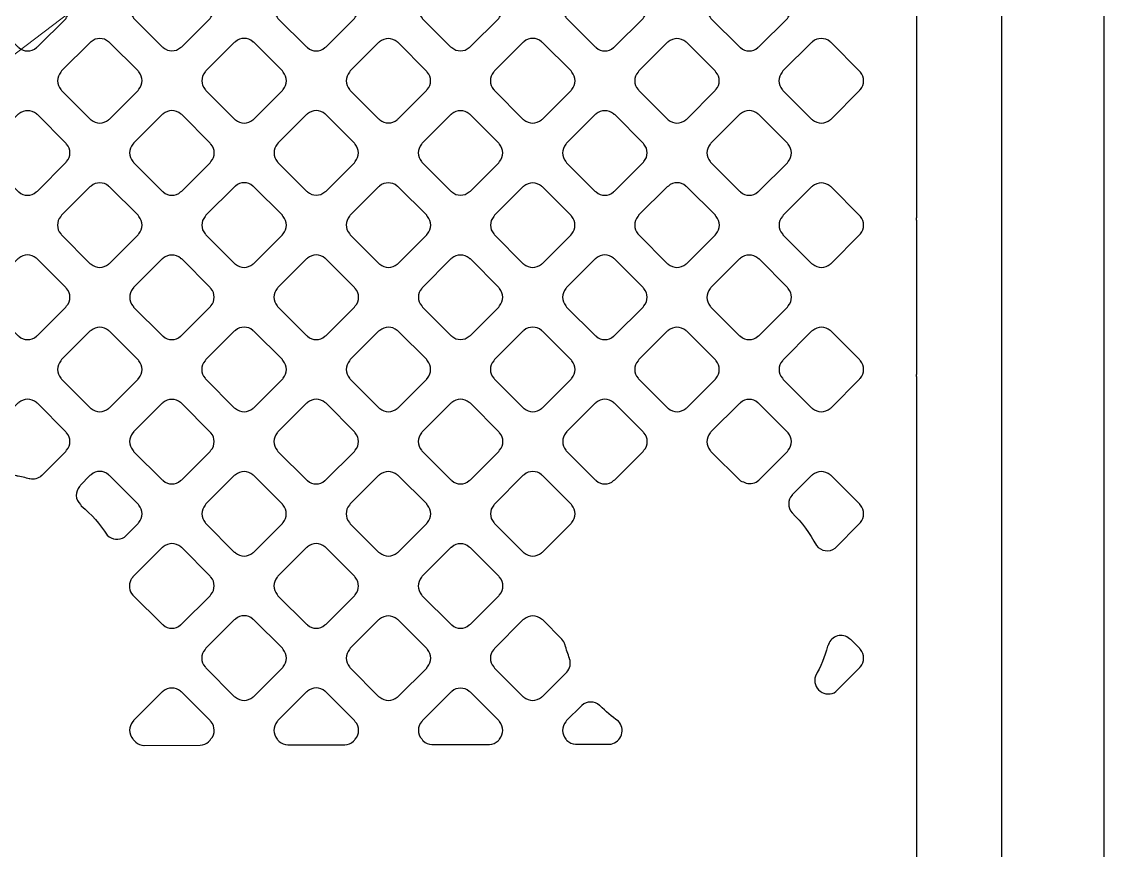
# Model space of a CAD drawing. Extents: x 0 to 248, y 0 to 175.
# Drawn here: x 90.835 to 92.478, y 133.975 to 135.213 of the extents above; entities that cross this region are included whole.
import ezdxf

# ---------------------------------------------------------------- set-up
doc = ezdxf.new("R2010")
doc.units = 0
doc.layers.add('gbr-dxf', color=7, linetype='Continuous')
doc.layers.add('備註', color=1, linetype='Continuous', lineweight=5)

msp = doc.modelspace()

# ---------------------------------------------------------------- linework, layer by layer
at = {"layer": 'gbr-dxf'}
for p, q in [((92.1716, 135.5452), (92.1716, 134.92)), ((92.1716, 134.9168), (92.1716, 134.6863))]:
    msp.add_line(p, q, dxfattribs=at)
at = {"layer": 'gbr-dxf', "linetype": 'Continuous'}
for points in [[(89.1595, 143.3421), (90.7355, 141.766, -0.008796), (90.7372, 141.7644, -0.121203), (92.2687, 139.2299, -0.018451), (92.2702, 139.2246, -0.064075), (92.4499, 137.8593, -0.053804), (92.4513, 137.843), (92.4513, 132.3047, -0.007914)], [(92.2989, 132.3067), (92.2989, 137.8311, -0.053095), (92.2976, 137.8471, 0.064692), (92.1226, 139.1867, 0.121202), (90.6277, 141.6583, -0.008636), (90.6261, 141.6599), (89.0545, 143.2315, -0.013659)], [(92.1716, 134.6832), (92.1716, 134.1104), (92.1716, 134.1097, -0.039424), (92.1716, 134.1094), (92.1716, 134.1087, -0.048629), (92.1716, 134.1082), (92.1716, 132.3891)]]:
    msp.add_lwpolyline(points, format="xyb", dxfattribs=at)
for points in [[(90.7857, 135.2197, -0.087314), (90.7866, 135.2182), (90.8295, 135.1753, -0.083134), (90.8309, 135.1744, 0.379289), (90.8569, 135.1744, -0.095506), (90.8585, 135.1754), (90.9013, 135.2181, -0.095602), (90.9022, 135.2198, 0.378858), (90.9022, 135.2457, -0.090991), (90.9013, 135.2472), (90.8586, 135.29, -0.097561), (90.8569, 135.2909, 0.379458), (90.8309, 135.2909, -0.096117), (90.8293, 135.29), (90.7866, 135.2473, -0.096266), (90.7857, 135.2457, 0.379731)], [(91.0013, 135.2197, -0.09148), (91.0022, 135.2182), (91.045, 135.1754, -0.086842), (91.0464, 135.1745, 0.379214), (91.0724, 135.1745, -0.096625), (91.074, 135.1755), (91.1166, 135.2181, -0.095916), (91.1176, 135.2198, 0.379731), (91.1176, 135.2457, -0.087748), (91.1167, 135.2472), (91.074, 135.2899, -0.092126), (91.0725, 135.2908, 0.379731), (91.0465, 135.2908, -0.09572), (91.0448, 135.2899), (91.0023, 135.2473, -0.096332), (91.0013, 135.2457, 0.379289)], [(91.2167, 135.2197, -0.100032), (91.2177, 135.218), (91.2603, 135.1754, -0.096266), (91.262, 135.1744, 0.379731), (91.2879, 135.1744, -0.09572), (91.2896, 135.1754), (91.3321, 135.2179, -0.096266), (91.3331, 135.2196, 0.379731), (91.3331, 135.2455, -0.09572), (91.3321, 135.2472), (91.2893, 135.29, -0.083056), (91.2879, 135.2909, 0.379731), (91.2619, 135.2909, -0.09572), (91.2603, 135.2899), (91.2177, 135.2473, -0.096266), (91.2167, 135.2457, 0.379731)], [(91.4323, 135.2196, -0.107762), (91.4333, 135.2178), (91.4756, 135.1755, -0.104018), (91.4774, 135.1745, 0.379731), (91.5034, 135.1745, -0.09572), (91.505, 135.1754), (91.5476, 135.2181, -0.096266), (91.5486, 135.2197, 0.379731), (91.5486, 135.2457, -0.103825), (91.5476, 135.2475), (91.5053, 135.2897, -0.107794), (91.5034, 135.2908, 0.379731), (91.4775, 135.2908, -0.096265), (91.4758, 135.2898), (91.4333, 135.2472, -0.095916), (91.4323, 135.2456, 0.379731)], [(91.6477, 135.2197, -0.087034), (91.6487, 135.2182), (91.6916, 135.1753, -0.082159), (91.693, 135.1744, 0.379731), (91.719, 135.1744, -0.09572), (91.7206, 135.1754), (91.7632, 135.218, -0.096266), (91.7642, 135.2196, 0.379731), (91.7642, 135.2456, -0.092139), (91.7632, 135.2472), (91.7205, 135.2899, -0.096558), (91.7189, 135.2908, 0.379731), (91.6929, 135.2908, -0.09572), (91.6913, 135.2899), (91.6487, 135.2473, -0.096266), (91.6477, 135.2457, 0.379731)], [(91.8632, 135.2196, -0.09129), (91.8642, 135.2181), (91.9069, 135.1753, -0.086956), (91.9084, 135.1744, 0.379293), (91.9344, 135.1744, -0.095956), (91.936, 135.1754), (91.9787, 135.2181, -0.096214), (91.9797, 135.2198, 0.379672), (91.9797, 135.2457, -0.087343), (91.9788, 135.2472), (91.9361, 135.2899, -0.091703), (91.9345, 135.2909, 0.379293), (91.9086, 135.2908, -0.096625), (91.9069, 135.2899), (91.8642, 135.2472, -0.096111), (91.8633, 135.2456, 0.379289)], [(90.8935, 135.1119, -0.087314), (90.8944, 135.1104), (90.9372, 135.0676, -0.08348), (90.9386, 135.0667, 0.379321), (90.9646, 135.0667, -0.095506), (90.9662, 135.0677), (91.0089, 135.1104, -0.095602), (91.0099, 135.1121, 0.378906), (91.0099, 135.138, -0.092061), (91.009, 135.1396), (90.9664, 135.1822, -0.095796), (90.9647, 135.1831, 0.379293), (90.9388, 135.1831, -0.096625), (90.9371, 135.1821), (90.8945, 135.1395, -0.096266), (90.8935, 135.1379, 0.379731)], [(91.109, 135.112, -0.095134), (91.11, 135.1104), (91.1527, 135.0676, -0.09082), (91.1543, 135.0667, 0.379245), (91.1802, 135.0667, -0.09572), (91.1819, 135.0677), (91.2244, 135.1102, -0.096266), (91.2254, 135.1119, 0.379731), (91.2254, 135.1378, -0.100032), (91.2244, 135.1396), (91.1817, 135.1823, -0.087638), (91.1802, 135.1832, 0.379731), (91.1542, 135.1832, -0.096265), (91.1526, 135.1822), (91.11, 135.1396, -0.096111), (91.109, 135.138, 0.379321)], [(91.3246, 135.1119, -0.103825), (91.3256, 135.1102), (91.368, 135.0678, -0.099696), (91.3697, 135.0668, 0.379731), (91.3957, 135.0668, -0.096265), (91.3973, 135.0678), (91.4398, 135.1102, -0.095916), (91.4408, 135.1119, 0.379731), (91.4408, 135.1379, -0.091745), (91.4398, 135.1394), (91.3973, 135.182, -0.096266), (91.3956, 135.183, 0.379731), (91.3696, 135.183, -0.09572), (91.368, 135.182), (91.3256, 135.1396, -0.096266), (91.3246, 135.1379, 0.379731)], [(91.5399, 135.1119, -0.099534), (91.5409, 135.1102), (91.5836, 135.0675, -0.095602), (91.5852, 135.0666, 0.379293), (91.6111, 135.0666, -0.095956), (91.6128, 135.0676), (91.6555, 135.1103, -0.096023), (91.6565, 135.1119, 0.379672), (91.6565, 135.1379, -0.096157), (91.6555, 135.1395), (91.6129, 135.1822, -0.099711), (91.6112, 135.1832, 0.379214), (91.5852, 135.1832, -0.096625), (91.5836, 135.1822), (91.5409, 135.1395, -0.096332), (91.5399, 135.1379, 0.379289)], [(91.7556, 135.1119, -0.087343), (91.7565, 135.1104), (91.7993, 135.0676, -0.083056), (91.8007, 135.0667, 0.379731), (91.8267, 135.0667, -0.09572), (91.8283, 135.0677), (91.8709, 135.1103, -0.096266), (91.8719, 135.1119, 0.379731), (91.8719, 135.1379, -0.091558), (91.8709, 135.1395), (91.8283, 135.1821, -0.095916), (91.8267, 135.183, 0.379731), (91.8007, 135.183, -0.096265), (91.7991, 135.1821), (91.7565, 135.1395, -0.095916), (91.7556, 135.1379, 0.379731)], [(91.9709, 135.1119, -0.087314), (91.9718, 135.1104), (92.0146, 135.0677, -0.09979), (92.0163, 135.0667, 0.379731), (92.0423, 135.0667, -0.09572), (92.0439, 135.0676), (92.0865, 135.1103, -0.096266), (92.0875, 135.1119, 0.379731), (92.0875, 135.1379, -0.091558), (92.0865, 135.1394), (92.0438, 135.1822, -0.095916), (92.0422, 135.1831, 0.379731), (92.0162, 135.1831, -0.096265), (92.0146, 135.1822), (91.9719, 135.1395, -0.096266), (91.9709, 135.1378, 0.379731)], [(90.7857, 135.0041, -0.099825), (90.7867, 135.0024), (90.8291, 134.9599, -0.095958), (90.8308, 134.9589, 0.379731), (90.8568, 134.9589, -0.09572), (90.8584, 134.9599), (90.9011, 135.0026, -0.096266), (90.9021, 135.0042, 0.379731), (90.9021, 135.0302, -0.09572), (90.9011, 135.0319), (90.8587, 135.0743, -0.100054), (90.8569, 135.0753, 0.379731), (90.831, 135.0753, -0.096265), (90.8293, 135.0744), (90.7866, 135.0317, -0.095916), (90.7857, 135.03, 0.379731)], [(91.0012, 135.0042, -0.091745), (91.0022, 135.0027), (91.045, 134.9598, -0.087638), (91.0465, 134.9589, 0.379289), (91.0724, 134.9589, -0.095506), (91.074, 134.9599), (91.1167, 135.0025, -0.095602), (91.1177, 135.0042, 0.378906), (91.1177, 135.0301, -0.104185), (91.1166, 135.0319), (91.074, 135.0745, -0.091916), (91.0724, 135.0755, 0.379293), (91.0465, 135.0755, -0.095956), (91.0448, 135.0745), (91.0022, 135.0318, -0.095916), (91.0012, 135.0302, 0.379731)], [(91.2168, 135.0042, -0.095154), (91.2178, 135.0026), (91.2604, 134.96, -0.093408), (91.262, 134.959, 0.379506), (91.2879, 134.959, -0.095973), (91.2896, 134.96), (91.3321, 135.0025, -0.095916), (91.3331, 135.0042, 0.379731), (91.3331, 135.0301, -0.100266), (91.3321, 135.0319), (91.2895, 135.0744, -0.087638), (91.288, 135.0754, 0.379731), (91.262, 135.0754, -0.096265), (91.2604, 135.0744), (91.2178, 135.0318, -0.096111), (91.2168, 135.0302, 0.379289)], [(91.4322, 135.0042, -0.091685), (91.4331, 135.0026), (91.4758, 134.96, -0.103446), (91.4775, 134.959, 0.379731), (91.5035, 134.959, -0.095756), (91.5052, 134.9599), (91.5477, 135.0025, -0.095628), (91.5486, 135.0041, 0.379731), (91.5486, 135.0301, -0.087748), (91.5477, 135.0315), (91.5049, 135.0744, -0.091964), (91.5033, 135.0753, 0.379731), (91.4774, 135.0753, -0.096265), (91.4757, 135.0743), (91.4332, 135.0318, -0.095916), (91.4322, 135.0301, 0.379731)], [(91.6477, 135.0041, -0.099825), (91.6487, 135.0024), (91.6912, 134.9599, -0.095958), (91.6929, 134.9589, 0.379731), (91.7188, 134.9589, -0.09572), (91.7205, 134.9599), (91.7632, 135.0026, -0.096266), (91.7642, 135.0042, 0.379731), (91.7642, 135.0302, -0.09572), (91.7632, 135.0319), (91.7207, 135.0743, -0.100054), (91.719, 135.0753, 0.379731), (91.693, 135.0753, -0.096265), (91.6914, 135.0744), (91.6487, 135.0317, -0.095916), (91.6477, 135.03, 0.379731)], [(91.8632, 135.0301, 0.379293), (91.8633, 135.0042, -0.087314), (91.8642, 135.0027), (91.9071, 134.9598, -0.082966), (91.9085, 134.9589, 0.379672), (91.9345, 134.9589, -0.095649), (91.9361, 134.9598), (91.9787, 135.0025, -0.095602), (91.9797, 135.0041, 0.379293), (91.9797, 135.0301, -0.091745), (91.9787, 135.0316), (91.936, 135.0744, -0.096314), (91.9344, 135.0753, 0.379672), (91.9085, 135.0754, -0.096157), (91.9068, 135.0744), (91.8642, 135.0318, -0.095796)], [(90.8934, 134.8964, -0.100032), (90.8944, 134.8947), (90.937, 134.8521, -0.096266), (90.9386, 134.8511, 0.379731), (90.9646, 134.8511, -0.09572), (90.9662, 134.8521), (91.0089, 134.8948, -0.096266), (91.0099, 134.8964, 0.379731), (91.0099, 134.9224, -0.09572), (91.0089, 134.924), (90.9663, 134.9666, -0.09979), (90.9646, 134.9676, 0.379731), (90.9387, 134.9676, -0.09572), (90.937, 134.9667), (90.8943, 134.924, -0.096266), (90.8934, 134.9223, 0.379731)], [(91.109, 134.8964, -0.091581), (91.11, 134.8949), (91.1527, 134.8522, -0.089908), (91.1542, 134.8512, 0.379506), (91.1801, 134.8512, -0.095973), (91.1818, 134.8522), (91.2244, 134.8948, -0.096266), (91.2253, 134.8964, 0.379332), (91.2254, 134.9224, -0.104256), (91.2243, 134.9242), (91.1818, 134.9667, -0.092228), (91.1803, 134.9677, 0.379293), (91.1543, 134.9676, -0.095956), (91.1527, 134.9667), (91.11, 134.924, -0.096111), (91.109, 134.9224, 0.379289)], [(91.3245, 134.8966, -0.100727), (91.3255, 134.8948), (91.3682, 134.8522, -0.096726), (91.3698, 134.8512, 0.379506), (91.3958, 134.8512, -0.095973), (91.3974, 134.8522), (91.4399, 134.8947, -0.095628), (91.4409, 134.8964, 0.379731), (91.4409, 134.9223, -0.096265), (91.4399, 134.924), (91.3973, 134.9666, -0.100054), (91.3956, 134.9676, 0.379731), (91.3696, 134.9676, -0.095756), (91.368, 134.9666), (91.3255, 134.9241, -0.095488), (91.3246, 134.9225, 0.379155)], [(91.5401, 134.8964, -0.097758), (91.541, 134.8947), (91.5836, 134.8521, -0.091364), (91.5852, 134.8512, 0.379293), (91.6111, 134.8512, -0.095956), (91.6128, 134.8522), (91.6554, 134.8948, -0.096332), (91.6564, 134.8964, 0.379289), (91.6564, 134.9224, -0.0827), (91.6555, 134.9238), (91.6127, 134.9666, -0.089936), (91.6112, 134.9675, 0.379506), (91.5852, 134.9675, -0.096117), (91.5836, 134.9665), (91.541, 134.924, -0.096227), (91.5401, 134.9223, 0.379506)], [(91.7554, 134.9223, 0.379032), (91.7554, 134.8964, -0.102052), (91.7565, 134.8946), (91.7991, 134.852, -0.097675), (91.8007, 134.8511, 0.379032), (91.8267, 134.8511, -0.096011), (91.8283, 134.8521), (91.871, 134.8948, -0.096266), (91.872, 134.8964, 0.379731), (91.872, 134.9224, -0.09572), (91.871, 134.924), (91.8284, 134.9666, -0.100115), (91.8267, 134.9676, 0.379672), (91.8008, 134.9677, -0.096157), (91.7991, 134.9667), (91.7564, 134.924, -0.096105)], [(91.9711, 134.8964, -0.084925), (91.972, 134.8949), (92.0148, 134.8521, -0.095602), (92.0164, 134.8511, 0.379293), (92.0424, 134.8512, -0.095956), (92.044, 134.8521), (92.0865, 134.8946, -0.096266), (92.0875, 134.8963, 0.379731), (92.0875, 134.9222, -0.09572), (92.0865, 134.9239), (92.0439, 134.9665, -0.099951), (92.0422, 134.9675, 0.379155), (92.0163, 134.9675, -0.098137), (92.0146, 134.9665), (91.9721, 134.924, -0.098), (91.9711, 134.9223, 0.379287)], [(90.7857, 134.7887, -0.09572), (90.7866, 134.787), (90.8294, 134.7443, -0.091913), (90.8309, 134.7434, 0.379731), (90.8569, 134.7434, -0.09572), (90.8585, 134.7444), (90.9011, 134.787, -0.096266), (90.9021, 134.7886, 0.379731), (90.9021, 134.8146, -0.082756), (90.9012, 134.816), (90.8583, 134.8589, -0.087516), (90.8568, 134.8598, 0.379731), (90.8308, 134.8598, -0.09572), (90.8292, 134.8588), (90.7866, 134.8163, -0.096266), (90.7857, 134.8146, 0.379731)], [(91.0012, 134.7886, -0.099534), (91.0022, 134.7869), (91.0447, 134.7443, -0.095602), (91.0463, 134.7434, 0.379293), (91.0723, 134.7434, -0.095956), (91.0739, 134.7444), (91.1166, 134.7871, -0.096314), (91.1176, 134.7887, 0.379612), (91.1176, 134.8147, -0.096157), (91.1167, 134.8163), (91.0741, 134.8588, -0.099711), (91.0724, 134.8598, 0.379293), (91.0465, 134.8598, -0.095956), (91.0448, 134.8588), (91.0022, 134.8162, -0.096111), (91.0012, 134.8145, 0.379321)], [(91.2167, 134.7887, -0.091558), (91.2177, 134.7871), (91.2605, 134.7443, -0.087638), (91.262, 134.7434, 0.379289), (91.2879, 134.7434, -0.095506), (91.2896, 134.7444), (91.3322, 134.787, -0.096128), (91.3332, 134.7886, 0.379064), (91.3332, 134.8146, -0.103043), (91.3322, 134.8164), (91.2895, 134.859, -0.092902), (91.288, 134.86, 0.379293), (91.262, 134.8599, -0.095956), (91.2604, 134.859), (91.2177, 134.8163, -0.095958), (91.2167, 134.8147, 0.379731)], [(91.4324, 134.7887, -0.099861), (91.4334, 134.787), (91.4759, 134.7445, -0.096322), (91.4775, 134.7435, 0.379494), (91.5035, 134.7435, -0.095973), (91.5051, 134.7445), (91.5476, 134.787, -0.096266), (91.5486, 134.7887, 0.379731), (91.5486, 134.8146, -0.09572), (91.5476, 134.8163), (91.5052, 134.8588, -0.09979), (91.5034, 134.8598, 0.379731), (91.4775, 134.8598, -0.096225), (91.4758, 134.8588), (91.4334, 134.8164, -0.098872), (91.4324, 134.8147, 0.37926)], [(91.6477, 134.7887, -0.09572), (91.6487, 134.787), (91.6914, 134.7443, -0.091913), (91.693, 134.7434, 0.379731), (91.719, 134.7434, -0.09572), (91.7206, 134.7444), (91.7632, 134.787, -0.096266), (91.7642, 134.7886, 0.379731), (91.7642, 134.8146, -0.082756), (91.7633, 134.816), (91.7204, 134.8589, -0.087516), (91.7189, 134.8598, 0.379731), (91.6929, 134.8598, -0.09572), (91.6913, 134.8588), (91.6487, 134.8163, -0.096266), (91.6477, 134.8146, 0.379731)], [(91.8633, 134.7885, -0.100266), (91.8643, 134.7868), (91.9069, 134.7442, -0.095916), (91.9085, 134.7433, 0.379731), (91.9345, 134.7433, -0.095756), (91.9361, 134.7442), (91.9788, 134.787, -0.095628), (91.9798, 134.7886, 0.379731), (91.9798, 134.8146, -0.095756), (91.9788, 134.8162), (91.9362, 134.8588, -0.099696), (91.9345, 134.8598, 0.379731), (91.9086, 134.8598, -0.096265), (91.9069, 134.8588), (91.8642, 134.8162, -0.095916), (91.8633, 134.8145, 0.379731)], [(90.8935, 134.6809, -0.095506), (90.8944, 134.6792), (90.9371, 134.6366, -0.09116), (90.9386, 134.6357, 0.379293), (90.9646, 134.6357, -0.095956), (90.9662, 134.6367), (91.0088, 134.6793, -0.096214), (91.0098, 134.6809, 0.379672), (91.0098, 134.7069, -0.083163), (91.0089, 134.7082), (90.9661, 134.7511, -0.087175), (90.9646, 134.752, 0.379214), (90.9387, 134.752, -0.096625), (90.937, 134.751), (90.8945, 134.7085, -0.095916), (90.8935, 134.7068, 0.379289)], [(91.1089, 134.6809, -0.103834), (91.1099, 134.6791), (91.1524, 134.6366, -0.09979), (91.1542, 134.6356, 0.379731), (91.1801, 134.6356, -0.09572), (91.1818, 134.6366), (91.2244, 134.6792, -0.095628), (91.2254, 134.6808, 0.379731), (91.2254, 134.7068, -0.107999), (91.2243, 134.7087), (91.1818, 134.7512, -0.095916), (91.1802, 134.7521, 0.379731), (91.1542, 134.7521, -0.096265), (91.1526, 134.7512), (91.1099, 134.7085, -0.095916), (91.1089, 134.7068, 0.379731)], [(91.3246, 134.6809, -0.095866), (91.3255, 134.6793), (91.3682, 134.6367, -0.09197), (91.3697, 134.6357, 0.379293), (91.3957, 134.6357, -0.09572), (91.3973, 134.6367), (91.4399, 134.6793, -0.096332), (91.4409, 134.681, 0.379289), (91.4409, 134.7069, -0.101658), (91.4399, 134.7087), (91.3975, 134.751, -0.103324), (91.3957, 134.7521, 0.379293), (91.3698, 134.752, -0.09834), (91.3681, 134.751), (91.3256, 134.7085, -0.096121), (91.3246, 134.7069, 0.379289)], [(91.54, 134.681, -0.091381), (91.5409, 134.6794), (91.5838, 134.6366, -0.089695), (91.5853, 134.6357, 0.379506), (91.6113, 134.6357, -0.093776), (91.6129, 134.6366), (91.6555, 134.6793, -0.095628), (91.6565, 134.6809, 0.379731), (91.6565, 134.7069, -0.087748), (91.6556, 134.7084), (91.6127, 134.7512, -0.091964), (91.6112, 134.7521, 0.379731), (91.5852, 134.7521, -0.096265), (91.5836, 134.7511), (91.541, 134.7086, -0.098537), (91.54, 134.7069, 0.37932)], [(91.7556, 134.6808, -0.095865), (91.7565, 134.6792), (91.7993, 134.6365, -0.091437), (91.8008, 134.6356, 0.379731), (91.8268, 134.6356, -0.096265), (91.8284, 134.6365), (91.871, 134.6791, -0.095916), (91.872, 134.6808, 0.379731), (91.872, 134.7067, -0.083172), (91.8711, 134.7081), (91.8282, 134.7511, -0.087516), (91.8267, 134.752, 0.379731), (91.8007, 134.752, -0.096225), (91.7991, 134.751), (91.7565, 134.7085, -0.096558), (91.7556, 134.7068, 0.379731)], [(91.9711, 134.6807, -0.100032), (91.9721, 134.679), (92.0146, 134.6365, -0.095916), (92.0162, 134.6356, 0.379731), (92.0422, 134.6356, -0.096265), (92.0438, 134.6365), (92.0865, 134.6793, -0.096266), (92.0875, 134.6809, 0.379731), (92.0875, 134.7069, -0.09572), (92.0865, 134.7085), (92.0441, 134.751, -0.100054), (92.0424, 134.752, 0.379731), (92.0164, 134.752, -0.096265), (92.0147, 134.751), (91.9721, 134.7083, -0.096266), (91.9711, 134.7067, 0.379731)], [(90.7856, 134.573, -0.087343), (90.7866, 134.5715), (90.8186, 134.5395, -0.068326), (90.8191, 134.5392, 0.112284), (90.8271, 134.5353, -0.057397), (90.8276, 134.5352, -0.023818), (90.8464, 134.531, -0.066497), (90.847, 134.5309, 0.251709), (90.8653, 134.5358), (90.8654, 134.5358), (90.9011, 134.5715, -0.096214), (90.9021, 134.5732, 0.379672), (90.9021, 134.5991, -0.092162), (90.9012, 134.6007), (90.8585, 134.6433, -0.095796), (90.8569, 134.6443, 0.379293), (90.8309, 134.6443, -0.096625), (90.8293, 134.6433), (90.7866, 134.6006, -0.095916), (90.7856, 134.599, 0.379731)], [(91.0012, 134.5732, -0.095756), (91.0022, 134.5715), (91.0449, 134.5288, -0.091265), (91.0464, 134.5279, 0.379731), (91.0724, 134.5279, -0.09572), (91.074, 134.5288), (91.1166, 134.5714, -0.096266), (91.1176, 134.5731, 0.379731), (91.1176, 134.5991, -0.083522), (91.1167, 134.6004), (91.0738, 134.6434, -0.087638), (91.0723, 134.6443, 0.379731), (91.0464, 134.6443, -0.096265), (91.0447, 134.6433), (91.0022, 134.6008, -0.095916), (91.0012, 134.5991, 0.379731)], [(91.2167, 134.5731, -0.103506), (91.2177, 134.5713), (91.2602, 134.5289, -0.099711), (91.2619, 134.5279, 0.379293), (91.2878, 134.5279, -0.095956), (91.2895, 134.5289), (91.3321, 134.5715, -0.096214), (91.3331, 134.5731, 0.379672), (91.3331, 134.5991, -0.107598), (91.332, 134.6009), (91.2896, 134.6434, -0.095602), (91.288, 134.6443, 0.379293), (91.262, 134.6443, -0.096458), (91.2604, 134.6433), (91.2177, 134.6007, -0.096627), (91.2167, 134.599, 0.379289)], [(91.4322, 134.5731, -0.083235), (91.4331, 134.5717), (91.4759, 134.5289, -0.095916), (91.4775, 134.5279, 0.379289), (91.5035, 134.5279, -0.095506), (91.5051, 134.5289), (91.5478, 134.5715, -0.096266), (91.5488, 134.5732, 0.37907), (91.5488, 134.5991, -0.095506), (91.5478, 134.6007), (91.5052, 134.6434, -0.099933), (91.5034, 134.6444, 0.379293), (91.4775, 134.6444, -0.097885), (91.4758, 134.6434), (91.4332, 134.6007, -0.095916), (91.4322, 134.5991, 0.379731)], [(91.6479, 134.5732, -0.093418), (91.6488, 134.5716), (91.6916, 134.5288, -0.086961), (91.6931, 134.5278, 0.379475), (91.7191, 134.5279, -0.095956), (91.7207, 134.5288), (91.7633, 134.5714, -0.096266), (91.7643, 134.5731, 0.379731), (91.7643, 134.5991, -0.08798), (91.7634, 134.6005), (91.7206, 134.6433, -0.091855), (91.719, 134.6443, 0.379731), (91.693, 134.6443, -0.096265), (91.6914, 134.6433), (91.6489, 134.6008, -0.098209), (91.6479, 134.5991, 0.379155)], [(91.8634, 134.599, 0.379293), (91.8634, 134.573, -0.095956), (91.8644, 134.5714), (91.9084, 134.5274, -0.011849), (91.9172, 134.5241, 0.254351), (91.9358, 134.5286), (91.9787, 134.5714, -0.096266), (91.9797, 134.5731, 0.379731), (91.9797, 134.5991, -0.082756), (91.9788, 134.6004), (91.936, 134.6432, -0.087978), (91.9345, 134.6442, 0.379289), (91.9086, 134.6442, -0.095866), (91.9069, 134.6432), (91.8643, 134.6006, -0.095895)], [(90.9215, 134.5192, 0.405368), (90.9227, 134.4922, -0.09615), (90.9241, 134.4902, -0.072326), (90.9629, 134.4465, 0.36152), (90.9888, 134.4436), (91.0089, 134.4637, -0.095602), (91.0099, 134.4654, 0.379293), (91.0099, 134.4913, -0.09253), (91.0089, 134.4929), (90.9663, 134.5356, -0.096558), (90.9646, 134.5366, 0.379731), (90.9386, 134.5366, -0.09572), (90.937, 134.5356), (90.9227, 134.5213, -0.097548)], [(91.109, 134.4654, -0.100032), (91.11, 134.4636), (91.1525, 134.4212, -0.096214), (91.1542, 134.4202, 0.379672), (91.1801, 134.4202, -0.095612), (91.1817, 134.4211), (91.2243, 134.4637, -0.095935), (91.2253, 134.4653, 0.379287), (91.2253, 134.4913, -0.095612), (91.2243, 134.4929), (91.1815, 134.5356, -0.082483), (91.1802, 134.5365, 0.379293), (91.1542, 134.5365, -0.096458), (91.1526, 134.5355), (91.11, 134.493, -0.096558), (91.109, 134.4913, 0.379731)], [(91.3245, 134.4654, -0.107999), (91.3255, 134.4635), (91.3679, 134.4211, -0.104018), (91.3697, 134.4201, 0.379731), (91.3957, 134.4201, -0.09572), (91.3973, 134.4211), (91.4399, 134.4637, -0.096266), (91.4409, 134.4653, 0.379731), (91.4409, 134.4913, -0.103612), (91.4399, 134.4931), (91.3975, 134.5355, -0.107548), (91.3956, 134.5365, 0.379731), (91.3696, 134.5365, -0.09572), (91.368, 134.5356), (91.3254, 134.493, -0.095916), (91.3245, 134.4914, 0.379731)], [(91.5401, 134.4653, -0.087549), (91.541, 134.4639), (91.5839, 134.4209, -0.083134), (91.5853, 134.42, 0.379289), (91.6112, 134.42, -0.095506), (91.6129, 134.421), (91.6556, 134.4637, -0.096128), (91.6566, 134.4654, 0.379155), (91.6566, 134.4913, -0.091952), (91.6557, 134.4929), (91.6129, 134.5356, -0.096036), (91.6113, 134.5366, 0.378814), (91.5854, 134.5366, -0.097885), (91.5837, 134.5356), (91.541, 134.4929, -0.095916), (91.5401, 134.4913, 0.379731)], [(91.9855, 134.4798, -0.075387), (92.022, 134.431, 0.406745), (92.05, 134.427), (92.0865, 134.4636, -0.095602), (92.0875, 134.4652, 0.379293), (92.0875, 134.4912, -0.087748), (92.0866, 134.4927), (92.0438, 134.5355, -0.091913), (92.0422, 134.5364, 0.379731), (92.0162, 134.5364, -0.09572), (92.0146, 134.5355), (91.986, 134.5069, -0.042648), (91.9855, 134.5062, 0.379463)], [(90.9981, 134.3797, 0.317075), (91.0012, 134.3568), (91.0448, 134.3133, -0.087638), (91.0463, 134.3123, 0.379731), (91.0723, 134.3123, -0.096265), (91.0739, 134.3133), (91.1166, 134.356, -0.096266), (91.1176, 134.3577, 0.379731), (91.1176, 134.3837, -0.08798), (91.1167, 134.3851), (91.074, 134.4278, -0.092126), (91.0725, 134.4288, 0.379731), (91.0465, 134.4288, -0.096248), (91.0448, 134.4278), (91.0012, 134.3842), (91.001, 134.3839), (91.0009, 134.3838, 0.062851)], [(91.2167, 134.3577, -0.099645), (91.2177, 134.356), (91.2604, 134.3133, -0.097139), (91.262, 134.3124, 0.379075), (91.2879, 134.3124, -0.09572), (91.2896, 134.3133), (91.3321, 134.3558, -0.096266), (91.3331, 134.3575, 0.379731), (91.3331, 134.3835, -0.09572), (91.3321, 134.3851), (91.2893, 134.4279, -0.083559), (91.2879, 134.4288, 0.379703), (91.2619, 134.4288, -0.095612), (91.2603, 134.4278), (91.2177, 134.3852, -0.095585), (91.2167, 134.3836, 0.379196)], [(91.4322, 134.3575, -0.096265), (91.4332, 134.3558), (91.4757, 134.3133, -0.107548), (91.4775, 134.3123, 0.379731), (91.5035, 134.3123, -0.09572), (91.5052, 134.3133), (91.5478, 134.3559, -0.095916), (91.5488, 134.3575, 0.379731), (91.5488, 134.3835, -0.100266), (91.5478, 134.3852), (91.5053, 134.4277, -0.104018), (91.5035, 134.4287, 0.379731), (91.4775, 134.4287, -0.096225), (91.4758, 134.4278), (91.4332, 134.3851, -0.095916), (91.4322, 134.3835, 0.379731)], [(91.1089, 134.2499, -0.095756), (91.1099, 134.2482), (91.1526, 134.2055, -0.091205), (91.1542, 134.2045, 0.379293), (91.1801, 134.2045, -0.096119), (91.1818, 134.2055), (91.2244, 134.2482, -0.095819), (91.2254, 134.2498, 0.379289), (91.2254, 134.2757, -0.099643), (91.2244, 134.2775), (91.1816, 134.3202, -0.08752), (91.1802, 134.3211, 0.379293), (91.1542, 134.3211, -0.096625), (91.1526, 134.3201), (91.1099, 134.2775, -0.096214), (91.1089, 134.2758, 0.379672)], [(91.3246, 134.2499, -0.103621), (91.3256, 134.2481), (91.3681, 134.2056, -0.09979), (91.3698, 134.2046, 0.379731), (91.3958, 134.2046, -0.09572), (91.3974, 134.2055), (91.4399, 134.248, -0.096266), (91.4409, 134.2497, 0.379731), (91.4409, 134.2757, -0.092139), (91.44, 134.2772), (91.3973, 134.3199, -0.096227), (91.3956, 134.3209, 0.379731), (91.3696, 134.3209, -0.096265), (91.368, 134.3199), (91.3256, 134.2775, -0.095916), (91.3246, 134.2758, 0.379731)], [(91.54, 134.2497, -0.095756), (91.541, 134.248), (91.5835, 134.2055, -0.095958), (91.5852, 134.2045, 0.379731), (91.6111, 134.2045, -0.09572), (91.6128, 134.2055), (91.649, 134.2417), (91.649, 134.2418, 0.277105), (91.6533, 134.2619), (91.6533, 134.2621, -0.026879), (91.6466, 134.2828, -0.04255), (91.6464, 134.2831, 0.114777), (91.6419, 134.291, -0.042072), (91.6417, 134.2913), (91.6131, 134.3199, -0.103868), (91.6113, 134.3209, 0.379731), (91.5853, 134.3209, -0.096265), (91.5837, 134.3199), (91.541, 134.2773, -0.095916), (91.54, 134.2756, 0.379731)], [(92.0203, 134.2358, 0.70737), (92.0511, 134.2128), (92.0865, 134.2482, -0.096266), (92.0875, 134.2499, 0.379731), (92.0875, 134.2758, -0.087748), (92.0866, 134.2773), (92.0739, 134.29, -0.059992), (92.0714, 134.2917, 0.538338), (92.04, 134.2833, -0.062128), (92.0387, 134.2805, -0.059762)], [(91.0012, 134.1421, -0.087248), (91.0021, 134.1407), (91.0055, 134.1372, 0.167033), (91.0176, 134.1326, -0.041565), (91.018, 134.1326), (91.1015, 134.1328), (91.1015, 134.1328, 0.175922), (91.1142, 134.1379), (91.1167, 134.1405, -0.093211), (91.1177, 134.1421, 0.378386), (91.1176, 134.168, -0.09369), (91.1167, 134.1696), (91.0739, 134.2123, -0.095796), (91.0723, 134.2133, 0.379293), (91.0464, 134.2133, -0.09572), (91.0447, 134.2123), (91.0022, 134.1697, -0.096111), (91.0012, 134.1681, 0.379321)], [(91.2167, 134.142, -0.095612), (91.2177, 134.1404), (91.2197, 134.1384, 0.176735), (91.2324, 134.1333, -0.053455), (91.2329, 134.1332), (91.3175, 134.1334, -0.037397), (91.3178, 134.1335, 0.176878), (91.3305, 134.1386), (91.3322, 134.1403, -0.096266), (91.3332, 134.142, 0.379731), (91.3332, 134.1679, -0.100032), (91.3322, 134.1697), (91.2895, 134.2124, -0.087515), (91.288, 134.2133, 0.379731), (91.262, 134.2133, -0.096265), (91.2604, 134.2123), (91.2177, 134.1696, -0.095916), (91.2167, 134.168, 0.379731)], [(91.4324, 134.1421, -0.103506), (91.4334, 134.1403), (91.4342, 134.1395, -0.055913), (91.4346, 134.1392, 0.180721), (91.4475, 134.1339, -0.063089), (91.4481, 134.1338), (91.5334, 134.134, -0.048029), (91.5338, 134.1341, 0.176878), (91.5465, 134.1393), (91.5476, 134.1404, -0.096266), (91.5486, 134.142, 0.379731), (91.5486, 134.168, -0.091558), (91.5477, 134.1695), (91.5051, 134.2121, -0.095916), (91.5034, 134.2131, 0.379731), (91.4775, 134.2131, -0.096265), (91.4758, 134.2121), (91.4334, 134.1697, -0.096111), (91.4324, 134.168, 0.379321)], [(91.6477, 134.142, -0.095612), (91.6487, 134.1404), (91.6488, 134.1403, -0.069456), (91.6493, 134.1399, 0.18167), (91.6623, 134.1345, -0.054905), (91.6628, 134.1344), (91.7154, 134.1346, 0.590814), (91.7262, 134.1687, -0.04414), (91.6989, 134.1917, -0.054807), (91.698, 134.1923, 0.379169), (91.6716, 134.1923, -0.041954), (91.671, 134.1918), (91.6487, 134.1696, -0.096214), (91.6477, 134.1679, 0.379672)]]:
    msp.add_lwpolyline(points, format="xyb", close=True, dxfattribs=at)
at = {"layer": 'gbr-dxf'}
for centre in [(92.1462, 134.9184), (92.1462, 134.6847)]:
    msp.add_arc(centre, 0.0254, 356.4279, 3.5721, dxfattribs=at)
at = {"layer": '備註', "linetype": 'Continuous'}
msp.add_line((98.7247, 141.1464), (87.2841, 132.4844), dxfattribs=at)

doc.saveas('drawing.dxf')
